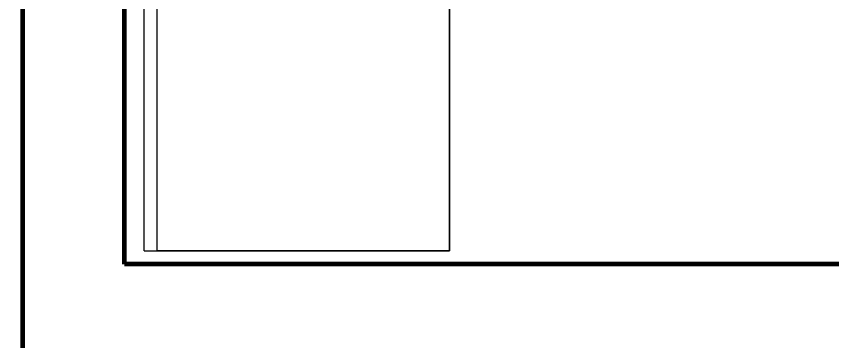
# Model space of a CAD drawing. Header units: inches. Extents: x -827 to 154, y -802 to 207.
# Drawn here: x -826.6 to -762.5, y -233.5 to -208 of the extents above; entities that cross this region are included whole.
import ezdxf

# ---------------------------------------------------------------- set-up
doc = ezdxf.new("R2010")
doc.units = ezdxf.units.IN
doc.header["$MEASUREMENT"] = 0
for name, color, linetype, lineweight in [('A-ANNO-DIMS', 211, 'Continuous', 9), ('A-ANNO-DIMS-48', 211, 'Continuous', 9), ('A-WALL', 113, 'Continuous', 18), ('D0960_-_Workstation__Dental_Lab__Plaster_skp', 8, 'Continuous', 9), ('Q-SPCQ', 7, 'Continuous', 9)]:
    doc.layers.add(name, color=color, linetype=linetype, lineweight=lineweight)
doc.styles.add('Arial', font='arial.ttf', dxfattribs={"height": 4.5})
doc.dimstyles.new('Linear_-_3_32__Arial', dxfattribs={"dimscale": 12, "dimtxt": 4.591167, "dimasz": 0.5, "dimexe": 0.375, "dimexo": 0.25, "dimgap": 0.25, "dimtad": 1, "dimdec": 5, "dimrnd": 0.03125, "dimzin": 1, "dimdsep": 46, "dimlunit": 4, "dimtxsty": 'Arial', "dimblk1": 'OBLIQUE', "dimblk2": 'OBLIQUE', "dimsah": 1, "dimcen": 0.09, "dimdle": 0.375, "dimazin": 0, "dimtfac": 1, "dimtdec": 4, "dimtix": 1, "dimtmove": 0, "dimatfit": 3, "dimfxl": 1, "dimtvp": 1, "dimtfill": 1, "dimfrac": 2, "dimtolj": 1, "dimtzin": 0, "dimarcsym": 2})

# ---------------------------------------------------------------- blocks, each defined once
blk = doc.blocks.new('D0960_-_Workstation__Dental_Lab__Plaster_skp_7-399888-Level 1')
at = {"layer": 'Q-SPCQ'}
for p, q in [((-72.5, -12), (-72.5, 11)), ((-72.5, 11), (-72.5, -12)), ((-72.5, -12), (72.5, -12)), ((72.5, -12), (-72.5, -12))]:
    blk.add_line(p, q, dxfattribs=at)
blk = doc.blocks.new('D0960_-_Workstation__Dental_Lab__Plaster_skp_2-399883-Level 1')
at = {"layer": 'Q-SPCQ'}
for p, q in [((-0.5, 22.75), (144.5, 22.75)), ((-0.5, 22.75), (-0.5, 21.75)), ((-0.5, 22.75), (144.5, 22.75)), ((-0.5, 22.75), (-0.5, 21.75)), ((144.5, 21.75), (-0.5, 21.75)), ((144.5, 21.75), (-0.5, 21.75))]:
    blk.add_line(p, q, dxfattribs=at)
blk.add_blockref('D0960_-_Workstation__Dental_Lab__Plaster_skp_7-399888-Level 1', (72, 10.75))
blk = doc.blocks.new('D0960_-_Workstation__Dental_Lab__Plaster_skp_1-399882-Level 1')
blk.add_blockref('D0960_-_Workstation__Dental_Lab__Plaster_skp_2-399883-Level 1', (0.5, 1.75))
blk = doc.blocks.new('D0960_-_Workstation__Dental_Lab__Plaster_skp-399873-Level 1')
blk.add_blockref('D0960_-_Workstation__Dental_Lab__Plaster_skp_1-399882-Level 1', (0, 0))
blk = doc.blocks.new('DIMBLOCK13-Level 1')
at = {"layer": 'A-ANNO-DIMS-48'}
for p, q in [((-732.146, -207.485), (-732.146, -163.82)), ((-822.146, -167.077), (-822.146, -172.82)), ((-822.146, -168.32), (-822.146, -167.077)), ((-826.646, -168.32), (-727.646, -168.32)), ((-732.146, -168.32), (-732.146, -207.485))]:
    blk.add_line(p, q, dxfattribs=at)
at = {"layer": 'A-ANNO-DIMS-48', "lineweight": 50}
for p, q in [((-822.146, -168.32), (-819.146, -165.32)), ((-732.146, -168.32), (-729.146, -165.32)), ((-822.146, -168.32), (-825.146, -171.32)), ((-732.146, -168.32), (-735.146, -171.32))]:
    blk.add_line(p, q, dxfattribs=at)
at = {"layer": 'A-ANNO-DIMS-48', "color": 0, "insert": (-785.162, -159.478), "char_height": 4.5, "width": 19.24052, "attachment_point": 1, "line_spacing_factor": 0.941778, "style": 'Arial', "bg_fill": 3, "box_fill_scale": 1.25, "bg_fill_color": 256, "bg_fill_true_color": 13158600, "bg_fill_transparency": 0}
blk.add_mtext('7\' - 6"', dxfattribs=at)
blk = doc.blocks.new('_Oblique')
at = {"color": 0, "linetype": 'ByBlock', "lineweight": -2}
blk.add_line((-0.5, -0.5), (0.5, 0.5), dxfattribs=at)

msp = doc.modelspace()

# ---------------------------------------------------------------- linework, layer by layer
at = {"layer": 'A-WALL', "lineweight": 60}
for p, q in [((-826.145614, 206.523576), (-826.145614, -765.976424)), ((-818.145614, -227.476424), (-818.145614, 56.523576)), ((-620.645614, -227.476424), (-818.145614, -227.476424))]:
    msp.add_line(p, q, dxfattribs=at)

# ---------------------------------------------------------------- block references
at = {"layer": 'D0960_-_Workstation__Dental_Lab__Plaster_skp', "color": 7, "rotation": 89.99999999999997}
msp.add_blockref('D0960_-_Workstation__Dental_Lab__Plaster_skp-399873-Level 1', (-792.082254, -226.424376), dxfattribs=at)

# ---------------------------------------------------------------- next in the draw order: dimensions: what is measured, and where the dimension line sits
at = {"layer": 'A-ANNO-DIMS'}
dim = msp.add_linear_dim(base=(-732.145614, -168.31962), p1=(-822.145614, -164.076979), p2=(-732.145614, -210.484668), dimstyle='Linear_-_3_32__Arial', override={"dimpost": '<>', "dimfxl": 101.260424}, dxfattribs=at)
dim.commit()
dim.dimension.update_dxf_attribs({"geometry": 'DIMBLOCK13-Level 1', "text_midpoint": (-777.145614, -163.022042)})

doc.saveas('drawing.dxf')
